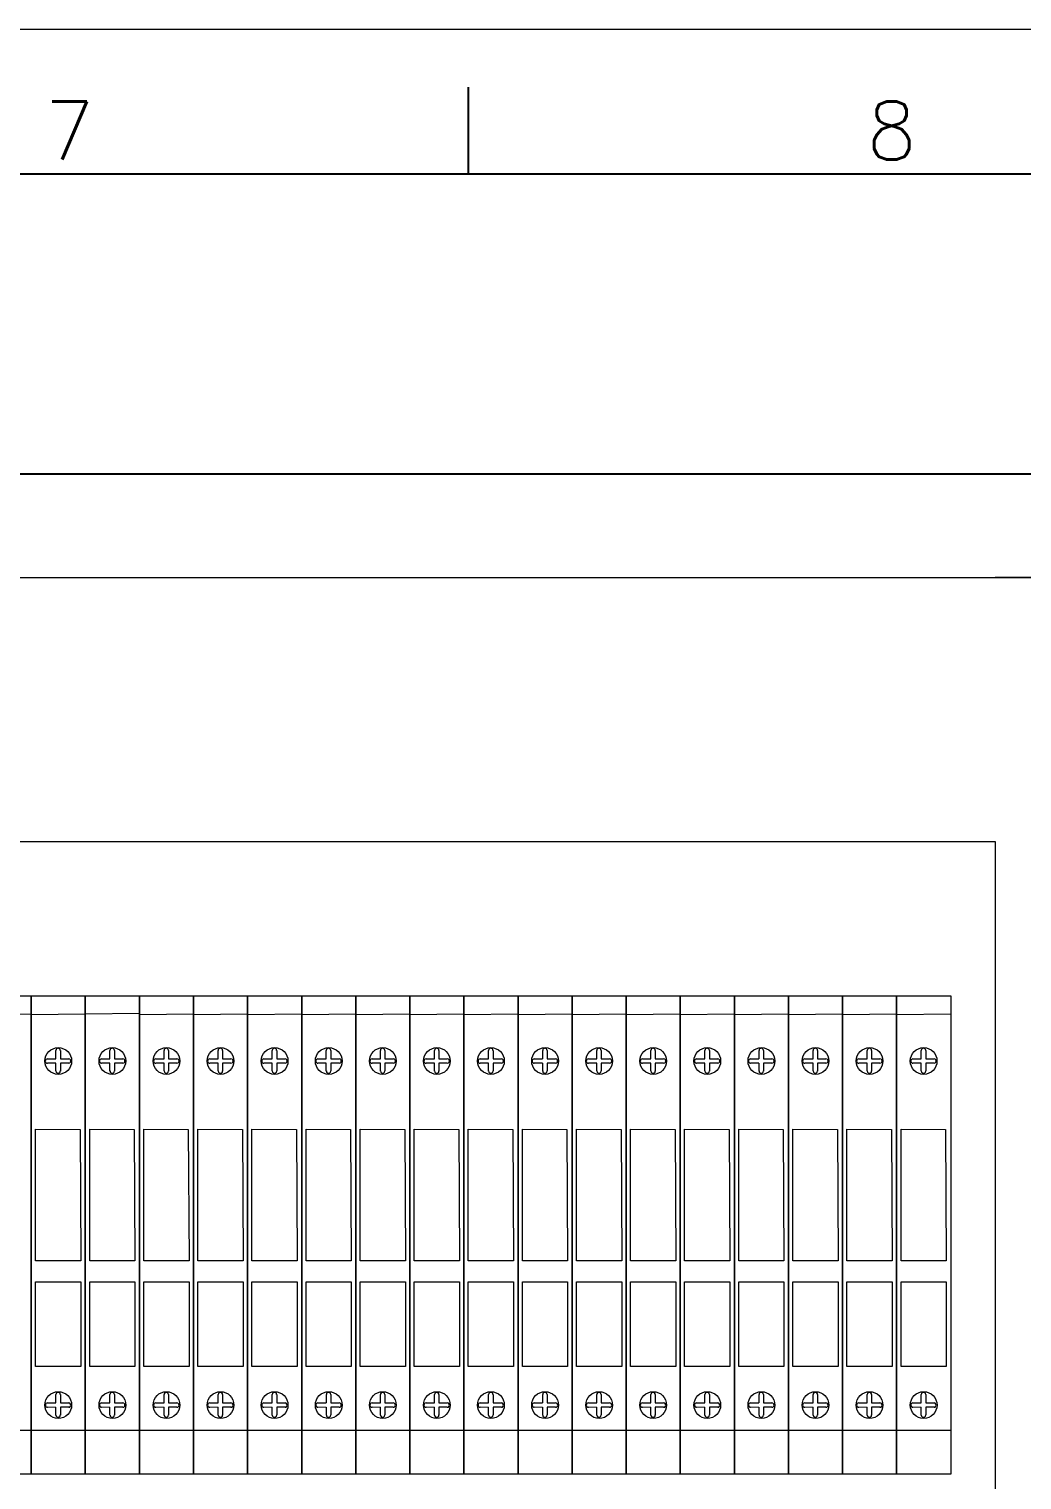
# Model space of a CAD drawing. Extents: x 33864 to 41687, y -3582 to -110.
# Drawn here: x 41170.2 to 41396, y -1050 to -720.1 of the extents above; entities that cross this region are included whole.
import ezdxf
from ezdxf.enums import TextEntityAlignment as Align

# ---------------------------------------------------------------- set-up
doc = ezdxf.new("R2010")
doc.units = 0
doc.header["$MEASUREMENT"] = 0
doc.layers.add('AE_BOR', color=1, linetype='Continuous')
doc.layers.add('细实线层', color=7, linetype='Continuous')
doc.styles.add('WD', font='romans.shx', dxfattribs={"bigfont": 'gbcbig.shx'})
doc.dimstyles.new('AM_ISO', dxfattribs={"dimtxt": 5.5, "dimasz": 2.5, "dimexe": 1.25, "dimexo": 0.5, "dimgap": 0.5, "dimtad": 1, "dimdsep": 46, "dimtxsty": 'Standard', "dimcen": 0, "dimclrd": 5, "dimclre": 5, "dimclrt": 1, "dimadec": 0, "dimazin": 2, "dimtp": 0.1, "dimtm": 0.1, "dimtfac": 0.71, "dimtmove": 0, "dimatfit": 3, "dimfxl": 1, "dimtfillclr": 6, "dimlwd": -1, "dimlwe": -1, "dimarcsym": 0})

# ---------------------------------------------------------------- blocks, each defined once
blk = doc.blocks.new('*D117')
at = {"layer": 'Defpoints', "color": 0, "lineweight": 0}
for p in [(41449.92, -821.25), (39901.92, -844.83), (41449.92, -844.83)]:
    blk.add_point(p, dxfattribs=at)
at = {"layer": '细实线层', "color": 5}
for p, q in [((39901.92, -844.33), (39901.92, -820)), ((39904.42, -821.25), (41447.42, -821.25)), ((41449.92, -844.33), (41449.92, -820))]:
    blk.add_line(p, q, dxfattribs=at)
at = {"layer": '细实线层', "color": 5, "lineweight": 0}
for points in [[(39904.42, -820.83), (39904.42, -821.66), (39901.92, -821.25)], [(41447.42, -821.66), (41447.42, -820.83), (41449.92, -821.25)]]:
    blk.add_solid(points, dxfattribs=at)
at = {"layer": '细实线层', "color": 1, "lineweight": 0, "insert": (40675.92, -818), "char_height": 5.5, "attachment_point": 5}
blk.add_mtext('1548', dxfattribs=at)

msp = doc.modelspace()

# ---------------------------------------------------------------- linework, layer by layer
msp.add_line((41654.367, -753.114), (39760.167, -753.114))
at = {"lineweight": 0}
for p, q in [((41170.689, -939.993), (41174.589, -939.993)), ((41195.289, -939.993), (41199.189, -939.993)), ((41207.589, -939.993), (41211.489, -939.993)), ((41219.889, -939.993), (41223.789, -939.993)), ((41232.189, -939.993), (41236.089, -939.993)), ((41244.489, -939.993), (41248.389, -939.993)), ((41256.789, -939.993), (41260.689, -939.993)), ((41269.089, -939.993), (41272.989, -939.993)), ((41281.389, -939.993), (41285.289, -939.993)), ((41293.689, -939.993), (41297.589, -939.993)), ((41305.989, -939.993), (41309.889, -939.993)), ((41318.289, -939.993), (41322.189, -939.993)), ((41330.589, -939.993), (41334.489, -939.993)), ((41342.889, -939.993), (41346.789, -939.993)), ((41355.189, -939.993), (41359.089, -939.993)), ((41367.489, -939.993), (41371.389, -939.993)), ((41158.389, -944.176), (41170.689, -944.025)), ((41170.689, -944.176), (41182.989, -944.025)), ((41182.989, -944.025), (41195.289, -943.875)), ((41182.989, -945.145), (41182.989, -962.041)), ((41195.289, -944.176), (41207.589, -944.025)), ((41207.589, -944.176), (41219.889, -944.025)), ((41219.889, -944.176), (41232.189, -944.025)), ((41232.189, -944.176), (41244.489, -944.025)), ((41244.489, -944.176), (41256.789, -944.025)), ((41256.789, -944.176), (41269.089, -944.025)), ((41269.089, -944.176), (41281.389, -944.025)), ((41281.389, -944.176), (41293.689, -944.025)), ((41293.689, -944.176), (41305.989, -944.025)), ((41305.989, -944.176), (41318.289, -944.025)), ((41318.289, -944.176), (41330.589, -944.025)), ((41330.589, -944.176), (41342.889, -944.025)), ((41342.889, -944.176), (41355.189, -944.025)), ((41355.189, -944.176), (41367.489, -944.025)), ((41367.489, -944.176), (41379.789, -944.025)), ((41379.789, -945.145), (41379.789, -962.041)), ((41158.389, -1038.745), (41170.689, -1038.745)), ((41170.689, -1038.745), (41182.989, -1038.745)), ((41182.989, -1038.745), (41195.289, -1038.745)), ((41195.289, -1038.745), (41207.589, -1038.745)), ((41207.589, -1038.745), (41219.889, -1038.745)), ((41219.889, -1038.745), (41232.189, -1038.745)), ((41232.189, -1038.745), (41244.489, -1038.745)), ((41244.489, -1038.745), (41256.789, -1038.745)), ((41256.789, -1038.745), (41269.089, -1038.745)), ((41269.089, -1038.745), (41281.389, -1038.745)), ((41281.389, -1038.745), (41293.689, -1038.745)), ((41293.689, -1038.745), (41305.989, -1038.745)), ((41305.989, -1038.745), (41318.289, -1038.745)), ((41318.289, -1038.745), (41330.589, -1038.745)), ((41330.589, -1038.745), (41342.889, -1038.745)), ((41342.889, -1038.745), (41355.189, -1038.745)), ((41355.189, -1038.745), (41367.489, -1038.745)), ((41367.489, -1038.745), (41379.789, -1038.745))]:
    msp.add_line(p, q, dxfattribs=at)
for points in [[(41158.389, -939.993), (41170.689, -939.993), (41170.689, -1048.743), (41158.389, -1048.743)], [(41170.689, -939.993), (41182.989, -939.993), (41182.989, -1048.743), (41170.689, -1048.743)], [(41182.989, -939.993), (41195.289, -939.993), (41195.289, -1048.743), (41182.989, -1048.743)], [(41195.289, -939.993), (41207.589, -939.993), (41207.589, -1048.743), (41195.289, -1048.743)], [(41207.589, -939.993), (41219.889, -939.993), (41219.889, -1048.743), (41207.589, -1048.743)], [(41219.889, -939.993), (41232.189, -939.993), (41232.189, -1048.743), (41219.889, -1048.743)], [(41232.189, -939.993), (41244.489, -939.993), (41244.489, -1048.743), (41232.189, -1048.743)], [(41244.489, -939.993), (41256.789, -939.993), (41256.789, -1048.743), (41244.489, -1048.743)], [(41256.789, -939.993), (41269.089, -939.993), (41269.089, -1048.743), (41256.789, -1048.743)], [(41269.089, -939.993), (41281.389, -939.993), (41281.389, -1048.743), (41269.089, -1048.743)], [(41281.389, -939.993), (41293.689, -939.993), (41293.689, -1048.743), (41281.389, -1048.743)], [(41293.689, -939.993), (41305.989, -939.993), (41305.989, -1048.743), (41293.689, -1048.743)], [(41305.989, -939.993), (41318.289, -939.993), (41318.289, -1048.743), (41305.989, -1048.743)], [(41318.289, -939.993), (41330.589, -939.993), (41330.589, -1048.743), (41318.289, -1048.743)], [(41330.589, -939.993), (41342.889, -939.993), (41342.889, -1048.743), (41330.589, -1048.743)], [(41342.889, -939.993), (41355.189, -939.993), (41355.189, -1048.743), (41342.889, -1048.743)], [(41355.189, -939.993), (41367.489, -939.993), (41367.489, -1048.743), (41355.189, -1048.743)], [(41367.489, -939.993), (41379.789, -939.993), (41379.789, -1048.743), (41367.489, -1048.743)], [(41171.688, -970.307), (41181.813, -970.373), (41181.977, -1000.188), (41171.688, -1000.188)], [(41183.988, -970.307), (41194.113, -970.373), (41194.277, -1000.188), (41183.988, -1000.188)], [(41196.288, -970.307), (41206.413, -970.373), (41206.577, -1000.188), (41196.288, -1000.188)], [(41208.588, -970.307), (41218.713, -970.373), (41218.877, -1000.188), (41208.588, -1000.188)], [(41220.888, -970.307), (41231.013, -970.373), (41231.177, -1000.188), (41220.888, -1000.188)], [(41233.188, -970.307), (41243.313, -970.373), (41243.477, -1000.188), (41233.188, -1000.188)], [(41245.488, -970.307), (41255.613, -970.373), (41255.777, -1000.188), (41245.488, -1000.188)], [(41257.788, -970.307), (41267.913, -970.373), (41268.077, -1000.188), (41257.788, -1000.188)], [(41270.088, -970.307), (41280.213, -970.373), (41280.377, -1000.188), (41270.088, -1000.188)], [(41282.388, -970.307), (41292.513, -970.373), (41292.677, -1000.188), (41282.388, -1000.188)], [(41294.688, -970.307), (41304.813, -970.373), (41304.977, -1000.188), (41294.688, -1000.188)], [(41306.988, -970.307), (41317.113, -970.373), (41317.277, -1000.188), (41306.988, -1000.188)], [(41319.288, -970.307), (41329.413, -970.373), (41329.577, -1000.188), (41319.288, -1000.188)], [(41331.588, -970.307), (41341.713, -970.373), (41341.877, -1000.188), (41331.588, -1000.188)], [(41343.888, -970.307), (41354.013, -970.373), (41354.177, -1000.188), (41343.888, -1000.188)], [(41356.188, -970.307), (41366.313, -970.373), (41366.477, -1000.188), (41356.188, -1000.188)], [(41368.488, -970.307), (41378.613, -970.373), (41378.777, -1000.188), (41368.488, -1000.188)], [(41171.688, -1004.976), (41181.977, -1004.976), (41181.977, -1024.265), (41171.688, -1024.265)], [(41183.988, -1004.976), (41194.277, -1004.976), (41194.277, -1024.265), (41183.988, -1024.265)], [(41196.288, -1004.976), (41206.577, -1004.976), (41206.577, -1024.265), (41196.288, -1024.265)], [(41208.588, -1004.976), (41218.877, -1004.976), (41218.877, -1024.265), (41208.588, -1024.265)], [(41220.888, -1004.976), (41231.177, -1004.976), (41231.177, -1024.265), (41220.888, -1024.265)], [(41233.188, -1004.976), (41243.477, -1004.976), (41243.477, -1024.265), (41233.188, -1024.265)], [(41245.488, -1004.976), (41255.777, -1004.976), (41255.777, -1024.265), (41245.488, -1024.265)], [(41257.788, -1004.976), (41268.077, -1004.976), (41268.077, -1024.265), (41257.788, -1024.265)], [(41270.088, -1004.976), (41280.377, -1004.976), (41280.377, -1024.265), (41270.088, -1024.265)], [(41282.388, -1004.976), (41292.677, -1004.976), (41292.677, -1024.265), (41282.388, -1024.265)], [(41294.688, -1004.976), (41304.977, -1004.976), (41304.977, -1024.265), (41294.688, -1024.265)], [(41306.988, -1004.976), (41317.277, -1004.976), (41317.277, -1024.265), (41306.988, -1024.265)], [(41319.288, -1004.976), (41329.577, -1004.976), (41329.577, -1024.265), (41319.288, -1024.265)], [(41331.588, -1004.976), (41341.877, -1004.976), (41341.877, -1024.265), (41331.588, -1024.265)], [(41343.888, -1004.976), (41354.177, -1004.976), (41354.177, -1024.265), (41343.888, -1024.265)], [(41356.188, -1004.976), (41366.477, -1004.976), (41366.477, -1024.265), (41356.188, -1024.265)], [(41368.488, -1004.976), (41378.777, -1004.976), (41378.777, -1024.265), (41368.488, -1024.265)]]:
    msp.add_lwpolyline(points, close=True, dxfattribs=at)
for points in [[(41176.298, -954.278), (41176.298, -952.383)], [(41177.306, -952.383), (41177.306, -952.383), (41177.306, -954.278)], [(41188.598, -954.278), (41188.598, -952.383)], [(41189.606, -952.383), (41189.606, -952.383), (41189.606, -954.278)], [(41200.898, -954.278), (41200.898, -952.383)], [(41201.906, -952.383), (41201.906, -952.383), (41201.906, -954.278)], [(41213.198, -954.278), (41213.198, -952.383)], [(41214.206, -952.383), (41214.206, -952.383), (41214.206, -954.278)], [(41225.498, -954.278), (41225.498, -952.383)], [(41226.506, -952.383), (41226.506, -952.383), (41226.506, -954.278)], [(41237.798, -954.278), (41237.798, -952.383)], [(41238.806, -952.383), (41238.806, -952.383), (41238.806, -954.278)], [(41250.098, -954.278), (41250.098, -952.383)], [(41251.106, -952.383), (41251.106, -952.383), (41251.106, -954.278)], [(41262.398, -954.278), (41262.398, -952.383)], [(41263.406, -952.383), (41263.406, -952.383), (41263.406, -954.278)], [(41274.698, -954.278), (41274.698, -952.383)], [(41275.706, -952.383), (41275.706, -952.383), (41275.706, -954.278)], [(41286.998, -954.278), (41286.998, -952.383)], [(41288.006, -952.383), (41288.006, -952.383), (41288.006, -954.278)], [(41299.298, -954.278), (41299.298, -952.383)], [(41300.306, -952.383), (41300.306, -952.383), (41300.306, -954.278)], [(41311.598, -954.278), (41311.598, -952.383)], [(41312.606, -952.383), (41312.606, -952.383), (41312.606, -954.278)], [(41323.898, -954.278), (41323.898, -952.383)], [(41324.906, -952.383), (41324.906, -952.383), (41324.906, -954.278)], [(41336.198, -954.278), (41336.198, -952.383)], [(41337.206, -952.383), (41337.206, -952.383), (41337.206, -954.278)], [(41348.498, -954.278), (41348.498, -952.383)], [(41349.506, -952.383), (41349.506, -952.383), (41349.506, -954.278)], [(41360.798, -954.278), (41360.798, -952.383)], [(41361.806, -952.383), (41361.806, -952.383), (41361.806, -954.278)], [(41373.098, -954.278), (41373.098, -952.383)], [(41374.106, -952.383), (41374.106, -952.383), (41374.106, -954.278)], [(41174.395, -954.283), (41175.895, -954.283), (41176.29, -954.285)], [(41176.29, -955.29), (41174.395, -955.288)], [(41176.304, -957.06), (41176.298, -957.06), (41176.298, -955.282)], [(41177.306, -954.278), (41178.806, -954.278), (41179.202, -954.28)], [(41179.202, -955.285), (41177.306, -955.283)], [(41177.306, -955.283), (41177.306, -957.06)], [(41186.695, -954.283), (41188.195, -954.283), (41188.59, -954.285)], [(41188.59, -955.29), (41186.695, -955.288)], [(41188.604, -957.06), (41188.598, -957.06), (41188.598, -955.282)], [(41189.606, -954.278), (41191.106, -954.278), (41191.502, -954.28)], [(41191.502, -955.285), (41189.606, -955.283)], [(41189.606, -955.283), (41189.606, -957.06)], [(41198.995, -954.283), (41200.495, -954.283), (41200.89, -954.285)], [(41200.89, -955.29), (41198.995, -955.288)], [(41200.904, -957.06), (41200.898, -957.06), (41200.898, -955.282)], [(41201.906, -954.278), (41203.406, -954.278), (41203.802, -954.28)], [(41203.802, -955.285), (41201.906, -955.283)], [(41201.906, -955.283), (41201.906, -957.06)], [(41211.295, -954.283), (41212.795, -954.283), (41213.19, -954.285)], [(41213.19, -955.29), (41211.295, -955.288)], [(41213.204, -957.06), (41213.198, -957.06), (41213.198, -955.282)], [(41214.206, -954.278), (41215.706, -954.278), (41216.102, -954.28)], [(41216.102, -955.285), (41214.206, -955.283)], [(41214.206, -955.283), (41214.206, -957.06)], [(41223.595, -954.283), (41225.095, -954.283), (41225.49, -954.285)], [(41225.49, -955.29), (41223.595, -955.288)], [(41225.504, -957.06), (41225.498, -957.06), (41225.498, -955.282)], [(41226.506, -954.278), (41228.006, -954.278), (41228.402, -954.28)], [(41228.402, -955.285), (41226.506, -955.283)], [(41226.506, -955.283), (41226.506, -957.06)], [(41235.895, -954.283), (41237.395, -954.283), (41237.79, -954.285)], [(41237.79, -955.29), (41235.895, -955.288)], [(41237.804, -957.06), (41237.798, -957.06), (41237.798, -955.282)], [(41238.806, -954.278), (41240.306, -954.278), (41240.702, -954.28)], [(41240.702, -955.285), (41238.806, -955.283)], [(41238.806, -955.283), (41238.806, -957.06)], [(41248.195, -954.283), (41249.695, -954.283), (41250.09, -954.285)], [(41250.09, -955.29), (41248.195, -955.288)], [(41250.104, -957.06), (41250.098, -957.06), (41250.098, -955.282)], [(41251.106, -954.278), (41252.606, -954.278), (41253.002, -954.28)], [(41253.002, -955.285), (41251.106, -955.283)], [(41251.106, -955.283), (41251.106, -957.06)], [(41260.495, -954.283), (41261.995, -954.283), (41262.39, -954.285)], [(41262.39, -955.29), (41260.495, -955.288)], [(41262.404, -957.06), (41262.398, -957.06), (41262.398, -955.282)], [(41263.406, -954.278), (41264.906, -954.278), (41265.302, -954.28)], [(41265.302, -955.285), (41263.406, -955.283)], [(41263.406, -955.283), (41263.406, -957.06)], [(41272.795, -954.283), (41274.295, -954.283), (41274.69, -954.285)], [(41274.69, -955.29), (41272.795, -955.288)], [(41274.704, -957.06), (41274.698, -957.06), (41274.698, -955.282)], [(41275.706, -954.278), (41277.206, -954.278), (41277.602, -954.28)], [(41277.602, -955.285), (41275.706, -955.283)], [(41275.706, -955.283), (41275.706, -957.06)], [(41285.095, -954.283), (41286.595, -954.283), (41286.99, -954.285)], [(41286.99, -955.29), (41285.095, -955.288)], [(41287.004, -957.06), (41286.998, -957.06), (41286.998, -955.282)], [(41288.006, -954.278), (41289.506, -954.278), (41289.902, -954.28)], [(41289.902, -955.285), (41288.006, -955.283)], [(41288.006, -955.283), (41288.006, -957.06)], [(41297.395, -954.283), (41298.895, -954.283), (41299.29, -954.285)], [(41299.29, -955.29), (41297.395, -955.288)], [(41299.304, -957.06), (41299.298, -957.06), (41299.298, -955.282)], [(41300.306, -954.278), (41301.806, -954.278), (41302.202, -954.28)], [(41302.202, -955.285), (41300.306, -955.283)], [(41300.306, -955.283), (41300.306, -957.06)], [(41309.695, -954.283), (41311.195, -954.283), (41311.59, -954.285)], [(41311.59, -955.29), (41309.695, -955.288)], [(41311.604, -957.06), (41311.598, -957.06), (41311.598, -955.282)], [(41312.606, -954.278), (41314.106, -954.278), (41314.502, -954.28)], [(41314.502, -955.285), (41312.606, -955.283)], [(41312.606, -955.283), (41312.606, -957.06)], [(41321.995, -954.283), (41323.495, -954.283), (41323.89, -954.285)], [(41323.89, -955.29), (41321.995, -955.288)], [(41323.904, -957.06), (41323.898, -957.06), (41323.898, -955.282)], [(41324.906, -954.278), (41326.406, -954.278), (41326.802, -954.28)], [(41326.802, -955.285), (41324.906, -955.283)], [(41324.906, -955.283), (41324.906, -957.06)], [(41334.295, -954.283), (41335.795, -954.283), (41336.19, -954.285)], [(41336.19, -955.29), (41334.295, -955.288)], [(41336.204, -957.06), (41336.198, -957.06), (41336.198, -955.282)], [(41337.206, -954.278), (41338.706, -954.278), (41339.102, -954.28)], [(41339.102, -955.285), (41337.206, -955.283)], [(41337.206, -955.283), (41337.206, -957.06)], [(41346.595, -954.283), (41348.095, -954.283), (41348.49, -954.285)], [(41348.49, -955.29), (41346.595, -955.288)], [(41348.504, -957.06), (41348.498, -957.06), (41348.498, -955.282)], [(41349.506, -954.278), (41351.006, -954.278), (41351.402, -954.28)], [(41351.402, -955.285), (41349.506, -955.283)], [(41349.506, -955.283), (41349.506, -957.06)], [(41358.895, -954.283), (41360.395, -954.283), (41360.79, -954.285)], [(41360.79, -955.29), (41358.895, -955.288)], [(41360.804, -957.06), (41360.798, -957.06), (41360.798, -955.282)], [(41361.806, -954.278), (41363.306, -954.278), (41363.702, -954.28)], [(41363.702, -955.285), (41361.806, -955.283)], [(41361.806, -955.283), (41361.806, -957.06)], [(41371.195, -954.283), (41372.695, -954.283), (41373.09, -954.285)], [(41373.09, -955.29), (41371.195, -955.288)], [(41373.104, -957.06), (41373.098, -957.06), (41373.098, -955.282)], [(41374.106, -954.278), (41375.606, -954.278), (41376.002, -954.28)], [(41376.002, -955.285), (41374.106, -955.283)], [(41374.106, -955.283), (41374.106, -957.06)], [(41174.396, -1032.519), (41175.896, -1032.519), (41176.292, -1032.522)], [(41176.299, -1032.514), (41176.299, -1030.62)], [(41177.307, -1030.62), (41177.307, -1030.62), (41177.307, -1032.514)], [(41177.307, -1032.514), (41178.807, -1032.514), (41179.203, -1032.516)], [(41186.696, -1032.519), (41188.196, -1032.519), (41188.592, -1032.522)], [(41188.599, -1032.514), (41188.599, -1030.62)], [(41189.607, -1030.62), (41189.607, -1030.62), (41189.607, -1032.514)], [(41189.607, -1032.514), (41191.107, -1032.514), (41191.503, -1032.516)], [(41198.996, -1032.519), (41200.496, -1032.519), (41200.892, -1032.522)], [(41200.899, -1032.514), (41200.899, -1030.62)], [(41201.907, -1030.62), (41201.907, -1030.62), (41201.907, -1032.514)], [(41201.907, -1032.514), (41203.407, -1032.514), (41203.803, -1032.516)], [(41211.296, -1032.519), (41212.796, -1032.519), (41213.192, -1032.522)], [(41213.199, -1032.514), (41213.199, -1030.62)], [(41214.207, -1030.62), (41214.207, -1030.62), (41214.207, -1032.514)], [(41214.207, -1032.514), (41215.707, -1032.514), (41216.103, -1032.516)], [(41223.596, -1032.519), (41225.096, -1032.519), (41225.492, -1032.522)], [(41225.499, -1032.514), (41225.499, -1030.62)], [(41226.507, -1030.62), (41226.507, -1030.62), (41226.507, -1032.514)], [(41226.507, -1032.514), (41228.007, -1032.514), (41228.403, -1032.516)], [(41235.896, -1032.519), (41237.396, -1032.519), (41237.792, -1032.522)], [(41237.799, -1032.514), (41237.799, -1030.62)], [(41238.807, -1030.62), (41238.807, -1030.62), (41238.807, -1032.514)], [(41238.807, -1032.514), (41240.307, -1032.514), (41240.703, -1032.516)], [(41248.196, -1032.519), (41249.696, -1032.519), (41250.092, -1032.522)], [(41250.099, -1032.514), (41250.099, -1030.62)], [(41251.107, -1030.62), (41251.107, -1030.62), (41251.107, -1032.514)], [(41251.107, -1032.514), (41252.607, -1032.514), (41253.003, -1032.516)], [(41260.496, -1032.519), (41261.996, -1032.519), (41262.392, -1032.522)], [(41262.399, -1032.514), (41262.399, -1030.62)], [(41263.407, -1030.62), (41263.407, -1030.62), (41263.407, -1032.514)], [(41263.407, -1032.514), (41264.907, -1032.514), (41265.303, -1032.516)], [(41272.796, -1032.519), (41274.296, -1032.519), (41274.692, -1032.522)], [(41274.699, -1032.514), (41274.699, -1030.62)], [(41275.707, -1030.62), (41275.707, -1030.62), (41275.707, -1032.514)], [(41275.707, -1032.514), (41277.207, -1032.514), (41277.603, -1032.516)], [(41285.096, -1032.519), (41286.596, -1032.519), (41286.992, -1032.522)], [(41286.999, -1032.514), (41286.999, -1030.62)], [(41288.007, -1030.62), (41288.007, -1030.62), (41288.007, -1032.514)], [(41288.007, -1032.514), (41289.507, -1032.514), (41289.903, -1032.516)], [(41297.396, -1032.519), (41298.896, -1032.519), (41299.292, -1032.522)], [(41299.299, -1032.514), (41299.299, -1030.62)], [(41300.307, -1030.62), (41300.307, -1030.62), (41300.307, -1032.514)], [(41300.307, -1032.514), (41301.807, -1032.514), (41302.203, -1032.516)], [(41309.696, -1032.519), (41311.196, -1032.519), (41311.592, -1032.522)], [(41311.599, -1032.514), (41311.599, -1030.62)], [(41312.607, -1030.62), (41312.607, -1030.62), (41312.607, -1032.514)], [(41312.607, -1032.514), (41314.107, -1032.514), (41314.503, -1032.516)], [(41321.996, -1032.519), (41323.496, -1032.519), (41323.892, -1032.522)], [(41323.899, -1032.514), (41323.899, -1030.62)], [(41324.907, -1030.62), (41324.907, -1030.62), (41324.907, -1032.514)], [(41324.907, -1032.514), (41326.407, -1032.514), (41326.803, -1032.516)], [(41334.296, -1032.519), (41335.796, -1032.519), (41336.192, -1032.522)], [(41336.199, -1032.514), (41336.199, -1030.62)], [(41337.207, -1030.62), (41337.207, -1030.62), (41337.207, -1032.514)], [(41337.207, -1032.514), (41338.707, -1032.514), (41339.103, -1032.516)], [(41346.596, -1032.519), (41348.096, -1032.519), (41348.492, -1032.522)], [(41348.499, -1032.514), (41348.499, -1030.62)], [(41349.507, -1030.62), (41349.507, -1030.62), (41349.507, -1032.514)], [(41349.507, -1032.514), (41351.007, -1032.514), (41351.403, -1032.516)], [(41358.896, -1032.519), (41360.396, -1032.519), (41360.792, -1032.522)], [(41360.799, -1032.514), (41360.799, -1030.62)], [(41361.807, -1030.62), (41361.807, -1030.62), (41361.807, -1032.514)], [(41361.807, -1032.514), (41363.307, -1032.514), (41363.703, -1032.516)], [(41371.196, -1032.519), (41372.696, -1032.519), (41373.092, -1032.522)], [(41373.099, -1032.514), (41373.099, -1030.62)], [(41374.107, -1030.62), (41374.107, -1030.62), (41374.107, -1032.514)], [(41374.107, -1032.514), (41375.607, -1032.514), (41376.003, -1032.516)], [(41176.292, -1033.527), (41174.396, -1033.525)], [(41176.305, -1035.296), (41176.299, -1035.296), (41176.299, -1033.518)], [(41179.203, -1033.522), (41177.307, -1033.519)], [(41177.307, -1033.519), (41177.307, -1035.296)], [(41188.592, -1033.527), (41186.696, -1033.525)], [(41188.605, -1035.296), (41188.599, -1035.296), (41188.599, -1033.518)], [(41191.503, -1033.522), (41189.607, -1033.519)], [(41189.607, -1033.519), (41189.607, -1035.296)], [(41200.892, -1033.527), (41198.996, -1033.525)], [(41200.905, -1035.296), (41200.899, -1035.296), (41200.899, -1033.518)], [(41203.803, -1033.522), (41201.907, -1033.519)], [(41201.907, -1033.519), (41201.907, -1035.296)], [(41213.192, -1033.527), (41211.296, -1033.525)], [(41213.205, -1035.296), (41213.199, -1035.296), (41213.199, -1033.518)], [(41216.103, -1033.522), (41214.207, -1033.519)], [(41214.207, -1033.519), (41214.207, -1035.296)], [(41225.492, -1033.527), (41223.596, -1033.525)], [(41225.505, -1035.296), (41225.499, -1035.296), (41225.499, -1033.518)], [(41228.403, -1033.522), (41226.507, -1033.519)], [(41226.507, -1033.519), (41226.507, -1035.296)], [(41237.792, -1033.527), (41235.896, -1033.525)], [(41237.805, -1035.296), (41237.799, -1035.296), (41237.799, -1033.518)], [(41240.703, -1033.522), (41238.807, -1033.519)], [(41238.807, -1033.519), (41238.807, -1035.296)], [(41250.092, -1033.527), (41248.196, -1033.525)], [(41250.105, -1035.296), (41250.099, -1035.296), (41250.099, -1033.518)], [(41253.003, -1033.522), (41251.107, -1033.519)], [(41251.107, -1033.519), (41251.107, -1035.296)], [(41262.392, -1033.527), (41260.496, -1033.525)], [(41262.405, -1035.296), (41262.399, -1035.296), (41262.399, -1033.518)], [(41265.303, -1033.522), (41263.407, -1033.519)], [(41263.407, -1033.519), (41263.407, -1035.296)], [(41274.692, -1033.527), (41272.796, -1033.525)], [(41274.705, -1035.296), (41274.699, -1035.296), (41274.699, -1033.518)], [(41277.603, -1033.522), (41275.707, -1033.519)], [(41275.707, -1033.519), (41275.707, -1035.296)], [(41286.992, -1033.527), (41285.096, -1033.525)], [(41287.005, -1035.296), (41286.999, -1035.296), (41286.999, -1033.518)], [(41289.903, -1033.522), (41288.007, -1033.519)], [(41288.007, -1033.519), (41288.007, -1035.296)], [(41299.292, -1033.527), (41297.396, -1033.525)], [(41299.305, -1035.296), (41299.299, -1035.296), (41299.299, -1033.518)], [(41302.203, -1033.522), (41300.307, -1033.519)], [(41300.307, -1033.519), (41300.307, -1035.296)], [(41311.592, -1033.527), (41309.696, -1033.525)], [(41311.605, -1035.296), (41311.599, -1035.296), (41311.599, -1033.518)], [(41314.503, -1033.522), (41312.607, -1033.519)], [(41312.607, -1033.519), (41312.607, -1035.296)], [(41323.892, -1033.527), (41321.996, -1033.525)], [(41323.905, -1035.296), (41323.899, -1035.296), (41323.899, -1033.518)], [(41326.803, -1033.522), (41324.907, -1033.519)], [(41324.907, -1033.519), (41324.907, -1035.296)], [(41336.192, -1033.527), (41334.296, -1033.525)], [(41336.205, -1035.296), (41336.199, -1035.296), (41336.199, -1033.518)], [(41339.103, -1033.522), (41337.207, -1033.519)], [(41337.207, -1033.519), (41337.207, -1035.296)], [(41348.492, -1033.527), (41346.596, -1033.525)], [(41348.505, -1035.296), (41348.499, -1035.296), (41348.499, -1033.518)], [(41351.403, -1033.522), (41349.507, -1033.519)], [(41349.507, -1033.519), (41349.507, -1035.296)], [(41360.792, -1033.527), (41358.896, -1033.525)], [(41360.805, -1035.296), (41360.799, -1035.296), (41360.799, -1033.518)], [(41363.703, -1033.522), (41361.807, -1033.519)], [(41361.807, -1033.519), (41361.807, -1035.296)], [(41373.092, -1033.527), (41371.196, -1033.525)], [(41373.105, -1035.296), (41373.099, -1035.296), (41373.099, -1033.518)], [(41376.003, -1033.522), (41374.107, -1033.519)], [(41374.107, -1033.519), (41374.107, -1035.296)]]:
    msp.add_lwpolyline(points, dxfattribs=at)
for centre in [(41176.838, -954.77), (41189.138, -954.77), (41201.438, -954.77), (41213.738, -954.77), (41226.038, -954.77), (41238.338, -954.77), (41250.638, -954.77), (41262.938, -954.77), (41275.238, -954.77), (41287.538, -954.77), (41299.838, -954.77), (41312.138, -954.77), (41324.438, -954.77), (41336.738, -954.77), (41349.038, -954.77), (41361.338, -954.77), (41373.638, -954.77), (41176.839, -1033.007), (41189.139, -1033.007), (41201.439, -1033.007), (41213.739, -1033.007), (41226.039, -1033.007), (41238.339, -1033.007), (41250.639, -1033.007), (41262.939, -1033.007), (41275.239, -1033.007), (41287.539, -1033.007), (41299.839, -1033.007), (41312.139, -1033.007), (41324.439, -1033.007), (41336.739, -1033.007), (41349.039, -1033.007), (41361.339, -1033.007), (41373.639, -1033.007)]:
    msp.add_circle(centre, 3.036, dxfattribs=at)
for centre, radius, start, end in [((41176.799, -952.383), 0.501, 0, 180), ((41189.099, -952.383), 0.501, 0, 180), ((41201.399, -952.383), 0.501, 0, 180), ((41213.699, -952.383), 0.501, 0, 180), ((41225.999, -952.383), 0.501, 0, 180), ((41238.299, -952.383), 0.501, 0, 180), ((41250.599, -952.383), 0.501, 0, 180), ((41262.899, -952.383), 0.501, 0, 180), ((41275.199, -952.383), 0.501, 0, 180), ((41287.499, -952.383), 0.501, 0, 180), ((41299.799, -952.383), 0.501, 0, 180), ((41312.099, -952.383), 0.501, 0, 180), ((41324.399, -952.383), 0.501, 0, 180), ((41336.699, -952.383), 0.501, 0, 180), ((41348.999, -952.383), 0.501, 0, 180), ((41361.299, -952.383), 0.501, 0, 180), ((41373.599, -952.383), 0.501, 0, 180), ((41174.395, -954.783), 0.501, 90, 270), ((41179.206, -954.784), 0.501, 269.56238, 89.67132), ((41186.695, -954.783), 0.501, 90, 270), ((41191.506, -954.784), 0.501, 269.56238, 89.67132), ((41198.995, -954.783), 0.501, 90, 270), ((41203.806, -954.784), 0.501, 269.56238, 89.67132), ((41211.295, -954.783), 0.501, 90, 270), ((41216.106, -954.784), 0.501, 269.56238, 89.67132), ((41223.595, -954.783), 0.501, 90, 270), ((41228.406, -954.784), 0.501, 269.56238, 89.67132), ((41235.895, -954.783), 0.501, 90, 270), ((41240.706, -954.784), 0.501, 269.56238, 89.67132), ((41248.195, -954.783), 0.501, 90, 270), ((41253.006, -954.784), 0.501, 269.56238, 89.67132), ((41260.495, -954.783), 0.501, 90, 270), ((41265.306, -954.784), 0.501, 269.56238, 89.67132), ((41272.795, -954.783), 0.501, 90, 270), ((41277.606, -954.784), 0.501, 269.56238, 89.67132), ((41285.095, -954.783), 0.501, 90, 270), ((41289.906, -954.784), 0.501, 269.56238, 89.67132), ((41297.395, -954.783), 0.501, 90, 270), ((41302.206, -954.784), 0.501, 269.56238, 89.67132), ((41309.695, -954.783), 0.501, 90, 270), ((41314.506, -954.784), 0.501, 269.56238, 89.67132), ((41321.995, -954.783), 0.501, 90, 270), ((41326.806, -954.784), 0.501, 269.56238, 89.67132), ((41334.295, -954.783), 0.501, 90, 270), ((41339.106, -954.784), 0.501, 269.56238, 89.67132), ((41346.595, -954.783), 0.501, 90, 270), ((41351.406, -954.784), 0.501, 269.56238, 89.67132), ((41358.895, -954.783), 0.501, 90, 270), ((41363.706, -954.784), 0.501, 269.56238, 89.67132), ((41371.195, -954.783), 0.501, 90, 270), ((41376.006, -954.784), 0.501, 269.56238, 89.67132), ((41176.775, -954.834), 2.25, 257.76427, 257.93591), ((41176.805, -957.06), 0.501, 177.13099, 4.40977), ((41176.775, -954.834), 2.25, 283.60485, 283.64369), ((41189.075, -954.834), 2.25, 257.76427, 257.93591), ((41189.105, -957.06), 0.501, 177.13099, 4.40977), ((41189.075, -954.834), 2.25, 283.60485, 283.64369), ((41201.375, -954.834), 2.25, 257.76427, 257.93591), ((41201.405, -957.06), 0.501, 177.13099, 4.40977), ((41201.375, -954.834), 2.25, 283.60485, 283.64369), ((41213.675, -954.834), 2.25, 257.76427, 257.93591), ((41213.705, -957.06), 0.501, 177.13099, 4.40977), ((41213.675, -954.834), 2.25, 283.60485, 283.64369), ((41225.975, -954.834), 2.25, 257.76427, 257.93591), ((41226.005, -957.06), 0.501, 177.13099, 4.40977), ((41225.975, -954.834), 2.25, 283.60485, 283.64369), ((41238.275, -954.834), 2.25, 257.76427, 257.93591), ((41238.305, -957.06), 0.501, 177.13099, 4.40977), ((41238.275, -954.834), 2.25, 283.60485, 283.64369), ((41250.575, -954.834), 2.25, 257.76427, 257.93591), ((41250.605, -957.06), 0.501, 177.13099, 4.40977), ((41250.575, -954.834), 2.25, 283.60485, 283.64369), ((41262.875, -954.834), 2.25, 257.76427, 257.93591), ((41262.905, -957.06), 0.501, 177.13099, 4.40977), ((41262.875, -954.834), 2.25, 283.60485, 283.64369), ((41275.175, -954.834), 2.25, 257.76427, 257.93591), ((41275.205, -957.06), 0.501, 177.13099, 4.40977), ((41275.175, -954.834), 2.25, 283.60485, 283.64369), ((41287.475, -954.834), 2.25, 257.76427, 257.93591), ((41287.505, -957.06), 0.501, 177.13099, 4.40977), ((41287.475, -954.834), 2.25, 283.60485, 283.64369), ((41299.775, -954.834), 2.25, 257.76427, 257.93591), ((41299.805, -957.06), 0.501, 177.13099, 4.40977), ((41299.775, -954.834), 2.25, 283.60485, 283.64369), ((41312.075, -954.834), 2.25, 257.76427, 257.93591), ((41312.105, -957.06), 0.501, 177.13099, 4.40977), ((41312.075, -954.834), 2.25, 283.60485, 283.64369), ((41324.375, -954.834), 2.25, 257.76427, 257.93591), ((41324.405, -957.06), 0.501, 177.13099, 4.40977), ((41324.375, -954.834), 2.25, 283.60485, 283.64369), ((41336.675, -954.834), 2.25, 257.76427, 257.93591), ((41336.705, -957.06), 0.501, 177.13099, 4.40977), ((41336.675, -954.834), 2.25, 283.60485, 283.64369), ((41348.975, -954.834), 2.25, 257.76427, 257.93591), ((41349.005, -957.06), 0.501, 177.13099, 4.40977), ((41348.975, -954.834), 2.25, 283.60485, 283.64369), ((41361.275, -954.834), 2.25, 257.76427, 257.93591), ((41361.305, -957.06), 0.501, 177.13099, 4.40977), ((41361.275, -954.834), 2.25, 283.60485, 283.64369), ((41373.575, -954.834), 2.25, 257.76427, 257.93591), ((41373.605, -957.06), 0.501, 177.13099, 4.40977), ((41373.575, -954.834), 2.25, 283.60485, 283.64369), ((41174.396, -1033.02), 0.501, 90, 270), ((41176.8, -1030.62), 0.501, 0, 180), ((41179.207, -1033.021), 0.501, 269.56238, 89.67132), ((41186.696, -1033.02), 0.501, 90, 270), ((41189.1, -1030.62), 0.501, 0, 180), ((41191.507, -1033.021), 0.501, 269.56238, 89.67132), ((41198.996, -1033.02), 0.501, 90, 270), ((41201.4, -1030.62), 0.501, 0, 180), ((41203.807, -1033.021), 0.501, 269.56238, 89.67132), ((41211.296, -1033.02), 0.501, 90, 270), ((41213.7, -1030.62), 0.501, 0, 180), ((41216.107, -1033.021), 0.501, 269.56238, 89.67132), ((41223.596, -1033.02), 0.501, 90, 270), ((41226, -1030.62), 0.501, 0, 180), ((41228.407, -1033.021), 0.501, 269.56238, 89.67132), ((41235.896, -1033.02), 0.501, 90, 270), ((41238.3, -1030.62), 0.501, 0, 180), ((41240.707, -1033.021), 0.501, 269.56238, 89.67132), ((41248.196, -1033.02), 0.501, 90, 270), ((41250.6, -1030.62), 0.501, 0, 180), ((41253.007, -1033.021), 0.501, 269.56238, 89.67132), ((41260.496, -1033.02), 0.501, 90, 270), ((41262.9, -1030.62), 0.501, 0, 180), ((41265.307, -1033.021), 0.501, 269.56238, 89.67132), ((41272.796, -1033.02), 0.501, 90, 270), ((41275.2, -1030.62), 0.501, 0, 180), ((41277.607, -1033.021), 0.501, 269.56238, 89.67132), ((41285.096, -1033.02), 0.501, 90, 270), ((41287.5, -1030.62), 0.501, 0, 180), ((41289.907, -1033.021), 0.501, 269.56238, 89.67132), ((41297.396, -1033.02), 0.501, 90, 270), ((41299.8, -1030.62), 0.501, 0, 180), ((41302.207, -1033.021), 0.501, 269.56238, 89.67132), ((41309.696, -1033.02), 0.501, 90, 270), ((41312.1, -1030.62), 0.501, 0, 180), ((41314.507, -1033.021), 0.501, 269.56238, 89.67132), ((41321.996, -1033.02), 0.501, 90, 270), ((41324.4, -1030.62), 0.501, 0, 180), ((41326.807, -1033.021), 0.501, 269.56238, 89.67132), ((41334.296, -1033.02), 0.501, 90, 270), ((41336.7, -1030.62), 0.501, 0, 180), ((41339.107, -1033.021), 0.501, 269.56238, 89.67132), ((41346.596, -1033.02), 0.501, 90, 270), ((41349, -1030.62), 0.501, 0, 180), ((41351.407, -1033.021), 0.501, 269.56238, 89.67132), ((41358.896, -1033.02), 0.501, 90, 270), ((41361.3, -1030.62), 0.501, 0, 180), ((41363.707, -1033.021), 0.501, 269.56238, 89.67132), ((41371.196, -1033.02), 0.501, 90, 270), ((41373.6, -1030.62), 0.501, 0, 180), ((41376.007, -1033.021), 0.501, 269.56238, 89.67132), ((41176.806, -1035.296), 0.501, 177.13099, 4.40977), ((41189.106, -1035.296), 0.501, 177.13099, 4.40977), ((41201.406, -1035.296), 0.501, 177.13099, 4.40977), ((41213.706, -1035.296), 0.501, 177.13099, 4.40977), ((41226.006, -1035.296), 0.501, 177.13099, 4.40977), ((41238.306, -1035.296), 0.501, 177.13099, 4.40977), ((41250.606, -1035.296), 0.501, 177.13099, 4.40977), ((41262.906, -1035.296), 0.501, 177.13099, 4.40977), ((41275.206, -1035.296), 0.501, 177.13099, 4.40977), ((41287.506, -1035.296), 0.501, 177.13099, 4.40977), ((41299.806, -1035.296), 0.501, 177.13099, 4.40977), ((41312.106, -1035.296), 0.501, 177.13099, 4.40977), ((41324.406, -1035.296), 0.501, 177.13099, 4.40977), ((41336.706, -1035.296), 0.501, 177.13099, 4.40977), ((41349.006, -1035.296), 0.501, 177.13099, 4.40977), ((41361.306, -1035.296), 0.501, 177.13099, 4.40977), ((41373.606, -1035.296), 0.501, 177.13099, 4.40977)]:
    msp.add_arc(centre, radius, start, end, dxfattribs=at)
at = {"layer": 'AE_BOR', "color": 1, "lineweight": 15}
msp.add_line((39727.145, -720.114), (41687.345, -720.114), dxfattribs=at)
at = {"layer": 'AE_BOR'}
msp.add_line((41270.115, -753.114), (41270.115, -733.314), dxfattribs=at)
at = {"layer": '细实线层', "lineweight": 0}
for p, q in [((39901.924, -844.826), (41449.924, -844.826)), ((41449.924, -844.826), (41389.924, -844.826)), ((40937.772, -904.826), (41389.924, -904.826)), ((41389.924, -904.826), (41389.924, -1128.326))]:
    msp.add_line(p, q, dxfattribs=at)

# ---------------------------------------------------------------- texts
at = {"layer": 'AE_BOR', "style": 'WD'}
for s, p in [('7', (41179.394, -749.814)), ('8', (41366.37, -749.814))]:
    msp.add_text(s, height=13.2, dxfattribs=at).set_placement(p, align=Align.CENTER)

# ---------------------------------------------------------------- dimensions: what is measured, and where the dimension line sits
at = {"layer": '细实线层', "lineweight": 0}
dim = msp.add_linear_dim(base=(41449.924, -821.246), p1=(39901.924, -844.826), p2=(41449.924, -844.826), dimstyle='AM_ISO', dxfattribs=at)
dim.commit()
dim.dimension.update_dxf_attribs({"geometry": '*D117', "text_midpoint": (40675.924, -817.996)})

doc.saveas('drawing.dxf')
